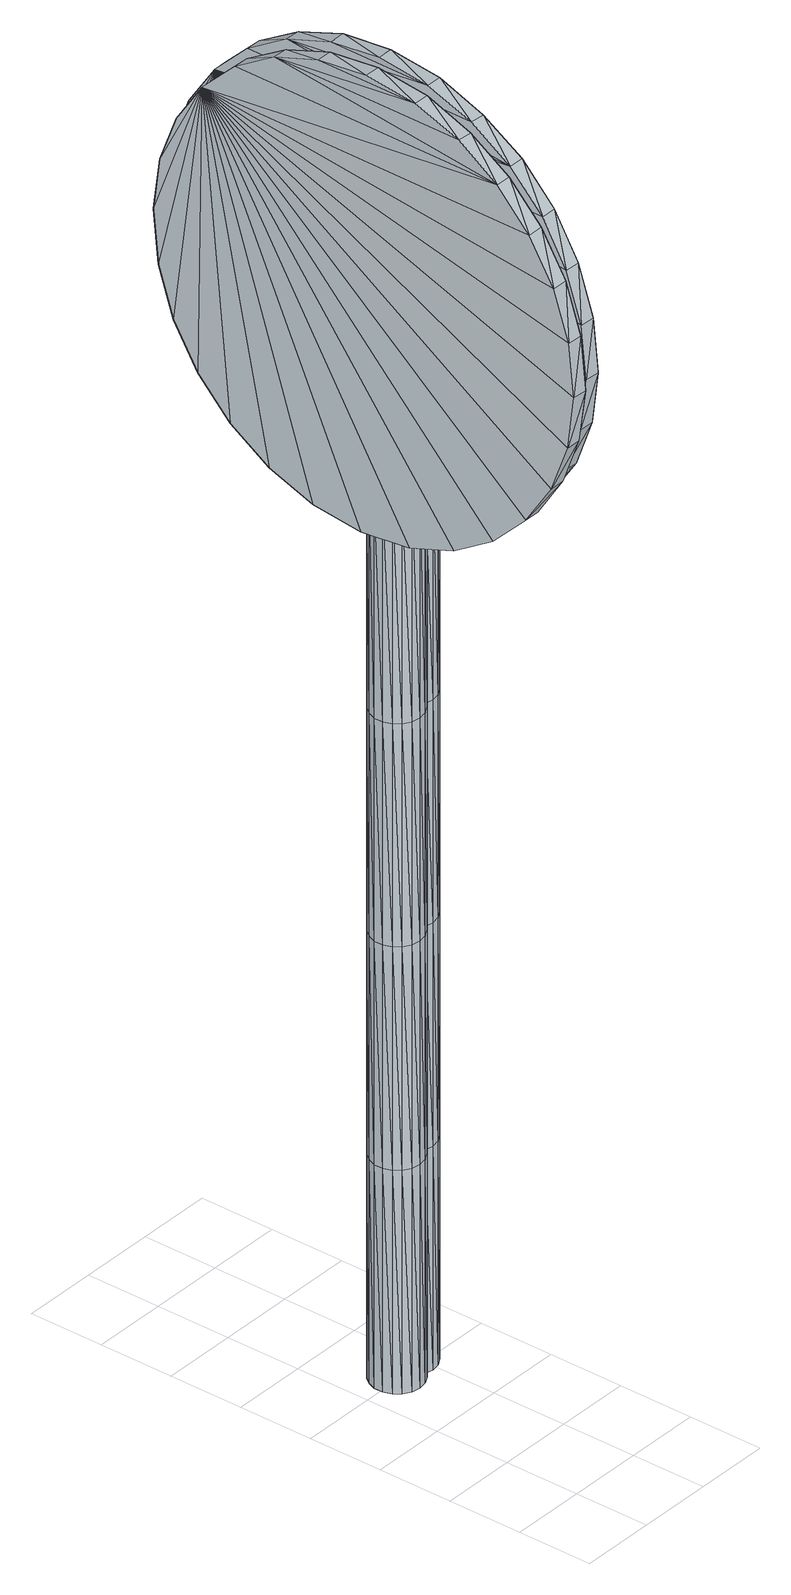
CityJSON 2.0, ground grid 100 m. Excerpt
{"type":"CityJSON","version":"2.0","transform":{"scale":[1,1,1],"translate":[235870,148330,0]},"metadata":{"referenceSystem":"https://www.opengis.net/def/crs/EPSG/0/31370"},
"CityObjects":{
"object1":{"type":"GenericCityObject","attributes":{"cluster":1,"mean_distance_to_centroid":0.0728,"new_centroid_x":235817.8,"new_centroid_y":148712.36,"mean_distance_to_camera":9.56,"H1":0,"H2":0,"Z_final":108.94,"cluster2":-1,"proj_x":235813.77,"proj_y":148710.17,"id_line":62686,"bearing_l":331.43,"distance":4.58,"orientation":"right","G_obj":331.43},"geometry":[{"type":"MultiSurface","lod":"2","boundaries":[[[0,1,2]],[[2,1,3]],[[3,1,4]],[[4,1,5]],[[5,1,6]],[[1,7,6]],[[1,8,7]],[[1,9,8]],[[1,10,9]],[[1,11,10]],[[1,12,11]],[[1,13,12]],[[1,14,13]],[[15,14,1]],[[16,15,1]],[[17,16,1]],[[18,17,1]],[[0,18,1]],[[19,20,0]],[[19,0,2]],[[21,19,2]],[[21,2,3]],[[21,3,22]],[[22,3,4]],[[22,4,23]],[[23,4,5]],[[23,5,24]],[[24,5,6]],[[24,6,25]],[[25,6,7]],[[25,7,26]],[[26,7,8]],[[26,8,27]],[[8,9,27]],[[27,9,28]],[[9,10,28]],[[10,29,28]],[[10,11,29]],[[11,30,29]],[[11,12,30]],[[30,12,31]],[[31,12,13]],[[31,13,32]],[[32,13,14]],[[32,14,33]],[[33,14,15]],[[33,15,34]],[[34,15,16]],[[34,16,35]],[[35,16,17]],[[36,35,17]],[[18,36,17]],[[20,36,18]],[[20,18,0]],[[37,38,20]],[[37,20,19]],[[39,37,19]],[[21,39,19]],[[39,21,40]],[[40,21,22]],[[40,22,41]],[[41,22,23]],[[41,23,42]],[[42,23,24]],[[42,24,43]],[[43,24,25]],[[43,25,44]],[[44,25,26]],[[26,45,44]],[[26,27,45]],[[27,46,45]],[[27,28,46]],[[28,47,46]],[[28,29,47]],[[47,29,48]],[[29,30,48]],[[48,30,49]],[[49,30,31]],[[49,31,50]],[[50,31,32]],[[50,32,51]],[[51,32,33]],[[51,33,52]],[[52,33,34]],[[52,34,53]],[[53,34,35]],[[54,53,35]],[[54,35,36]],[[38,54,36]],[[38,36,20]],[[55,56,38]],[[55,38,37]],[[57,55,37]],[[57,37,39]],[[57,39,58]],[[58,39,40]],[[58,40,59]],[[59,40,41]],[[59,41,60]],[[60,41,42]],[[60,42,61]],[[61,42,43]],[[61,43,62]],[[62,43,44]],[[44,63,62]],[[44,45,63]],[[45,64,63]],[[45,46,64]],[[46,65,64]],[[46,47,65]],[[47,66,65]],[[47,48,66]],[[66,48,67]],[[67,48,49]],[[67,49,68]],[[68,49,50]],[[68,50,69]],[[69,50,51]],[[69,51,70]],[[70,51,52]],[[70,52,71]],[[71,52,53]],[[72,71,53]],[[72,53,54]],[[56,72,54]],[[56,54,38]],[[73,74,56]],[[73,56,55]],[[75,73,55]],[[75,55,57]],[[75,57,76]],[[76,57,58]],[[76,58,77]],[[77,58,59]],[[77,59,78]],[[78,59,60]],[[78,60,79]],[[79,60,61]],[[79,61,80]],[[80,61,62]],[[62,81,80]],[[62,63,81]],[[63,82,81]],[[63,64,82]],[[64,83,82]],[[64,65,83]],[[65,84,83]],[[65,66,84]],[[84,66,85]],[[85,66,67]],[[85,67,86]],[[86,67,68]],[[86,68,87]],[[87,68,69]],[[87,69,88]],[[88,69,70]],[[88,70,89]],[[89,70,71]],[[90,89,71]],[[90,71,72]],[[74,90,72]],[[74,72,56]],[[91,92,74]],[[91,74,73]],[[93,91,73]],[[93,73,75]],[[93,75,94]],[[94,75,76]],[[94,76,95]],[[95,76,77]],[[95,77,96]],[[96,77,78]],[[96,78,97]],[[97,78,79]],[[97,79,98]],[[98,79,80]],[[80,99,98]],[[80,81,99]],[[81,100,99]],[[81,82,100]],[[82,101,100]],[[82,83,101]],[[83,102,101]],[[83,84,102]],[[102,84,103]],[[103,84,85]],[[103,85,104]],[[104,85,86]],[[104,86,105]],[[105,86,87]],[[105,87,106]],[[106,87,88]],[[106,88,107]],[[107,88,89]],[[108,107,89]],[[108,89,90]],[[92,108,90]],[[92,90,74]],[[92,91,109]],[[91,93,109]],[[93,94,109]],[[94,95,109]],[[95,96,109]],[[109,96,97]],[[109,97,98]],[[109,98,99]],[[109,99,100]],[[109,100,101]],[[109,101,102]],[[109,102,103]],[[109,103,104]],[[105,109,104]],[[106,109,105]],[[107,109,106]],[[108,109,107]],[[92,109,108]],[[110,111,112]],[[113,112,114]],[[115,112,113]],[[116,112,115]],[[117,112,116]],[[118,112,117]],[[119,112,118]],[[120,112,119]],[[121,112,120]],[[122,112,121]],[[122,123,112]],[[123,110,112]],[[111,124,112]],[[124,125,112]],[[125,126,112]],[[126,127,112]],[[127,128,112]],[[128,129,112]],[[129,130,112]],[[130,131,112]],[[112,131,132]],[[131,133,132]],[[131,134,133]],[[133,134,135]],[[133,135,136]],[[135,137,136]],[[133,136,138]],[[136,139,138]],[[136,137,139]],[[137,140,139]],[[137,135,140]],[[135,141,140]],[[135,134,141]],[[134,142,141]],[[134,131,142]],[[131,143,142]],[[131,130,143]],[[143,130,144]],[[144,130,129]],[[144,129,145]],[[145,129,128]],[[145,128,146]],[[146,127,147]],[[147,127,126]],[[147,126,148]],[[148,126,125]],[[148,125,149]],[[149,125,124]],[[150,149,124]],[[150,124,111]],[[151,150,111]],[[151,111,110]],[[152,151,110]],[[152,110,123]],[[146,128,127]],[[153,123,122]],[[154,153,122]],[[154,122,121]],[[155,154,121]],[[155,121,120]],[[156,155,120]],[[156,120,119]],[[157,156,119]],[[157,119,118]],[[157,118,158]],[[158,118,117]],[[158,117,159]],[[153,152,123]],[[159,117,116]],[[159,116,160]],[[160,116,115]],[[160,115,161]],[[161,115,113]],[[161,113,162]],[[162,113,114]],[[162,114,163]],[[163,114,112]],[[163,112,164]],[[164,112,132]],[[132,165,164]],[[132,133,165]],[[133,138,165]],[[138,139,140]],[[161,162,163]],[[160,161,163]],[[159,160,163]],[[158,159,163]],[[157,158,163]],[[156,157,163]],[[155,156,163]],[[154,155,163]],[[153,154,163]],[[153,163,152]],[[152,163,151]],[[151,163,150]],[[150,163,149]],[[149,163,148]],[[148,163,147]],[[147,163,146]],[[146,163,145]],[[145,163,144]],[[144,163,143]],[[143,163,142]],[[163,164,142]],[[142,164,165]],[[142,165,141]],[[165,140,141]],[[165,138,140]],[[166,167,168]],[[168,167,169]],[[170,168,169]],[[170,169,171]],[[170,171,172]],[[172,171,173]],[[172,173,174]],[[174,173,175]],[[174,175,176]],[[176,175,177]],[[176,177,178]],[[178,177,179]],[[178,179,180]],[[180,179,181]],[[180,181,182]],[[182,181,183]],[[182,183,184]],[[184,183,185]],[[184,185,186]],[[186,185,187]],[[186,187,188]],[[188,187,189]],[[188,189,190]],[[190,189,191]],[[192,190,191]],[[192,191,193]],[[194,192,193]],[[194,193,195]],[[196,194,195]],[[196,195,197]],[[198,196,197]],[[198,197,199]],[[200,198,199]],[[200,199,201]],[[202,200,201]],[[202,201,203]],[[204,202,203]],[[204,203,205]],[[206,204,205]],[[206,205,207]],[[208,206,207]],[[208,207,209]],[[210,208,209]],[[210,209,211]],[[212,210,211]],[[212,211,213]],[[214,212,213]],[[214,213,215]],[[216,214,215]],[[216,215,217]],[[216,217,218]],[[218,217,219]],[[218,219,220]],[[220,219,221]],[[220,221,222]],[[222,221,223]],[[222,223,224]],[[224,223,225]],[[224,225,226]],[[226,225,227]],[[226,227,228]],[[228,227,229]],[[228,229,230]],[[230,229,231]],[[230,231,232]],[[232,231,233]],[[232,233,234]],[[234,233,235]],[[234,235,236]],[[236,235,237]],[[238,236,237]],[[238,237,239]],[[238,239,240]],[[240,239,241]],[[241,242,240]],[[241,243,242]],[[242,243,244]],[[244,243,245]],[[244,245,246]],[[246,245,247]],[[246,247,248]],[[248,247,249]],[[248,249,250]],[[250,249,251]],[[250,251,252]],[[252,251,253]],[[252,253,254]],[[254,253,255]],[[254,255,256]],[[256,255,257]],[[256,257,258]],[[258,257,259]],[[258,259,260]],[[260,259,261]],[[260,261,262]],[[262,261,263]],[[262,263,264]],[[264,263,265]],[[264,265,266]],[[266,265,267]],[[267,268,266]],[[267,269,268]],[[269,270,268]],[[269,271,270]],[[271,272,270]],[[271,273,272]],[[273,274,272]],[[273,275,274]],[[275,276,274]],[[275,277,276]],[[277,278,276]],[[277,279,278]],[[279,280,278]],[[279,281,280]],[[281,282,280]],[[281,283,282]],[[283,284,282]],[[283,285,284]],[[285,286,284]],[[285,287,286]],[[287,288,286]],[[287,289,288]],[[288,289,290]],[[290,289,291]],[[290,291,292]],[[292,291,293]],[[292,293,294]],[[294,293,295]],[[294,295,296]],[[296,295,297]],[[296,297,298]],[[298,297,299]],[[298,299,300]],[[300,299,301]],[[300,301,302]],[[302,301,303]],[[302,303,304]],[[304,303,305]],[[304,305,306]],[[306,305,307]],[[306,307,308]],[[308,307,309]],[[308,309,310]],[[310,309,311]],[[310,311,312]],[[312,311,313]],[[313,166,312]],[[313,167,166]],[[169,167,313]],[[169,313,171]],[[171,313,311]],[[173,171,311]],[[173,311,309]],[[175,173,309]],[[175,309,307]],[[177,175,307]],[[177,307,305]],[[179,177,305]],[[179,305,303]],[[181,179,303]],[[181,303,301]],[[183,181,301]],[[183,301,299]],[[183,299,297]],[[185,183,297]],[[185,297,295]],[[187,185,295]],[[187,295,293]],[[187,293,291]],[[189,187,291]],[[189,291,289]],[[189,289,287]],[[189,287,285]],[[191,189,285]],[[191,285,283]],[[193,191,283]],[[195,193,283]],[[195,283,281]],[[197,195,281]],[[199,197,281]],[[201,199,281]],[[201,281,279]],[[203,201,279]],[[205,203,279]],[[205,279,277]],[[205,277,207]],[[207,277,209]],[[209,277,275]],[[209,275,211]],[[211,275,273]],[[211,273,213]],[[213,273,271]],[[213,271,215]],[[215,271,269]],[[215,269,217]],[[217,269,219]],[[219,269,267]],[[219,267,221]],[[221,267,265]],[[221,265,223]],[[223,265,263]],[[223,263,225]],[[225,263,261]],[[225,261,227]],[[227,261,259]],[[227,259,229]],[[229,259,257]],[[229,257,255]],[[229,255,231]],[[231,255,253]],[[231,253,233]],[[233,253,251]],[[233,251,235]],[[251,249,235]],[[235,249,247]],[[235,247,237]],[[247,245,237]],[[237,245,243]],[[237,243,239]],[[239,243,241]],[[238,240,242]],[[168,312,166]],[[170,312,168]],[[170,310,312]],[[172,310,170]],[[172,308,310]],[[174,308,172]],[[174,306,308]],[[176,306,174]],[[176,304,306]],[[178,304,176]],[[178,302,304]],[[180,302,178]],[[180,300,302]],[[182,300,180]],[[182,298,300]],[[182,296,298]],[[184,296,182]],[[184,294,296]],[[186,294,184]],[[186,292,294]],[[186,290,292]],[[188,290,186]],[[188,288,290]],[[188,286,288]],[[188,284,286]],[[190,284,188]],[[190,282,284]],[[192,282,190]],[[194,282,192]],[[194,280,282]],[[196,280,194]],[[198,280,196]],[[200,280,198]],[[200,278,280]],[[202,278,200]],[[204,278,202]],[[204,276,278]],[[204,206,276]],[[206,208,276]],[[208,274,276]],[[208,210,274]],[[210,272,274]],[[210,212,272]],[[212,270,272]],[[212,214,270]],[[214,268,270]],[[214,216,268]],[[216,218,268]],[[218,266,268]],[[218,220,266]],[[220,264,266]],[[220,222,264]],[[222,262,264]],[[222,224,262]],[[224,260,262]],[[224,226,260]],[[226,258,260]],[[226,228,258]],[[228,256,258]],[[228,254,256]],[[228,230,254]],[[230,252,254]],[[230,232,252]],[[232,250,252]],[[232,234,250]],[[250,234,248]],[[234,246,248]],[[234,236,246]],[[246,236,244]],[[236,242,244]],[[236,238,242]],[[314,315,316]],[[316,315,317]],[[318,316,317]],[[318,317,319]],[[318,319,320]],[[320,319,321]],[[320,321,322]],[[322,321,323]],[[322,323,324]],[[324,323,325]],[[324,325,326]],[[326,325,327]],[[326,327,328]],[[328,327,329]],[[328,329,330]],[[330,329,331]],[[330,331,332]],[[332,331,333]],[[332,333,334]],[[334,333,335]],[[334,335,336]],[[336,335,337]],[[336,337,338]],[[338,337,339]],[[340,338,339]],[[340,339,341]],[[342,340,341]],[[342,341,343]],[[344,342,343]],[[344,343,345]],[[346,344,345]],[[346,345,347]],[[348,346,347]],[[348,347,349]],[[350,348,349]],[[350,349,351]],[[352,350,351]],[[352,351,353]],[[354,352,353]],[[354,353,355]],[[356,354,355]],[[356,355,357]],[[358,356,357]],[[358,357,359]],[[360,358,359]],[[360,359,361]],[[362,360,361]],[[362,361,363]],[[364,362,363]],[[364,363,365]],[[364,365,366]],[[366,365,367]],[[366,367,368]],[[368,367,369]],[[368,369,370]],[[370,369,371]],[[370,371,372]],[[372,371,373]],[[372,373,374]],[[374,373,375]],[[374,375,376]],[[376,375,377]],[[376,377,378]],[[378,377,379]],[[378,379,380]],[[380,379,381]],[[380,381,382]],[[382,381,383]],[[382,383,384]],[[384,383,385]],[[386,384,385]],[[386,385,387]],[[386,387,388]],[[388,387,389]],[[389,390,388]],[[389,391,390]],[[390,391,392]],[[392,391,393]],[[392,393,394]],[[394,393,395]],[[394,395,396]],[[396,395,397]],[[396,397,398]],[[398,397,399]],[[398,399,400]],[[400,399,401]],[[400,401,402]],[[402,401,403]],[[402,403,404]],[[404,403,405]],[[404,405,406]],[[406,405,407]],[[406,407,408]],[[408,407,409]],[[408,409,410]],[[410,409,411]],[[410,411,412]],[[412,411,413]],[[412,413,414]],[[414,413,415]],[[415,416,414]],[[415,417,416]],[[417,418,416]],[[417,419,418]],[[419,420,418]],[[419,421,420]],[[421,422,420]],[[421,423,422]],[[423,424,422]],[[423,425,424]],[[425,426,424]],[[425,427,426]],[[427,428,426]],[[427,429,428]],[[429,430,428]],[[429,431,430]],[[431,432,430]],[[431,433,432]],[[433,434,432]],[[433,435,434]],[[435,436,434]],[[435,437,436]],[[436,437,438]],[[438,437,439]],[[438,439,440]],[[440,439,441]],[[440,441,442]],[[442,441,443]],[[442,443,444]],[[444,443,445]],[[444,445,446]],[[446,445,447]],[[446,447,448]],[[448,447,449]],[[448,449,450]],[[450,449,451]],[[450,451,452]],[[452,451,453]],[[452,453,454]],[[454,453,455]],[[454,455,456]],[[456,455,457]],[[456,457,458]],[[458,457,459]],[[458,459,460]],[[460,459,461]],[[461,314,460]],[[461,315,314]],[[317,315,461]],[[317,461,319]],[[319,461,459]],[[321,319,459]],[[321,459,457]],[[323,321,457]],[[323,457,455]],[[325,323,455]],[[325,455,453]],[[327,325,453]],[[327,453,451]],[[329,327,451]],[[329,451,449]],[[331,329,449]],[[331,449,447]],[[331,447,445]],[[333,331,445]],[[333,445,443]],[[335,333,443]],[[335,443,441]],[[335,441,439]],[[337,335,439]],[[337,439,437]],[[337,437,435]],[[337,435,433]],[[339,337,433]],[[339,433,431]],[[341,339,431]],[[343,341,431]],[[343,431,429]],[[345,343,429]],[[347,345,429]],[[349,347,429]],[[349,429,427]],[[351,349,427]],[[353,351,427]],[[353,427,425]],[[353,425,355]],[[355,425,357]],[[357,425,423]],[[357,423,359]],[[359,423,421]],[[359,421,361]],[[361,421,419]],[[361,419,363]],[[363,419,417]],[[363,417,365]],[[365,417,367]],[[367,417,415]],[[367,415,369]],[[369,415,413]],[[369,413,371]],[[371,413,411]],[[371,411,373]],[[373,411,409]],[[373,409,375]],[[375,409,407]],[[375,407,377]],[[377,407,405]],[[377,405,403]],[[377,403,379]],[[379,403,401]],[[379,401,381]],[[381,401,399]],[[381,399,383]],[[399,397,383]],[[383,397,395]],[[383,395,385]],[[395,393,385]],[[385,393,391]],[[385,391,387]],[[387,391,389]],[[386,388,390]],[[316,460,314]],[[318,460,316]],[[318,458,460]],[[320,458,318]],[[320,456,458]],[[322,456,320]],[[322,454,456]],[[324,454,322]],[[324,452,454]],[[326,452,324]],[[326,450,452]],[[328,450,326]],[[328,448,450]],[[330,448,328]],[[330,446,448]],[[330,444,446]],[[332,444,330]],[[332,442,444]],[[334,442,332]],[[334,440,442]],[[334,438,440]],[[336,438,334]],[[336,436,438]],[[336,434,436]],[[336,432,434]],[[338,432,336]],[[338,430,432]],[[340,430,338]],[[342,430,340]],[[342,428,430]],[[344,428,342]],[[346,428,344]],[[348,428,346]],[[348,426,428]],[[350,426,348]],[[352,426,350]],[[352,424,426]],[[352,354,424]],[[354,356,424]],[[356,422,424]],[[356,358,422]],[[358,420,422]],[[358,360,420]],[[360,418,420]],[[360,362,418]],[[362,416,418]],[[362,364,416]],[[364,366,416]],[[366,414,416]],[[366,368,414]],[[368,412,414]],[[368,370,412]],[[370,410,412]],[[370,372,410]],[[372,408,410]],[[372,374,408]],[[374,406,408]],[[374,376,406]],[[376,404,406]],[[376,402,404]],[[376,378,402]],[[378,400,402]],[[378,380,400]],[[380,398,400]],[[380,382,398]],[[398,382,396]],[[382,394,396]],[[382,384,394]],[[394,384,392]],[[384,390,392]],[[384,386,390]]]}]},
"object2":{"type":"GenericCityObject","attributes":{"cluster":2,"mean_distance_to_centroid":0.178,"new_centroid_x":235855.19,"new_centroid_y":148724.43,"mean_distance_to_camera":5.33,"H1":0,"H2":0,"Z_final":109.13,"cluster2":-1,"proj_x":235860.25,"proj_y":148726.28,"id_line":62815,"bearing_l":339.96,"distance":5.39,"orientation":"left","G_obj":159.96},"geometry":[{"type":"MultiSurface","lod":"2","boundaries":[[[462,463,464]],[[464,463,465]],[[465,463,466]],[[466,463,467]],[[467,463,468]],[[463,469,468]],[[463,470,469]],[[463,471,470]],[[463,472,471]],[[463,473,472]],[[463,474,473]],[[463,475,474]],[[463,476,475]],[[477,476,463]],[[478,477,463]],[[479,478,463]],[[480,479,463]],[[462,480,463]],[[481,482,462]],[[481,462,464]],[[483,481,464]],[[483,464,465]],[[483,465,484]],[[484,465,466]],[[484,466,485]],[[485,466,467]],[[485,467,486]],[[486,467,468]],[[486,468,487]],[[487,468,469]],[[487,469,488]],[[488,469,470]],[[488,470,489]],[[470,471,489]],[[489,471,490]],[[471,472,490]],[[472,491,490]],[[472,473,491]],[[473,492,491]],[[473,474,492]],[[492,474,493]],[[493,474,475]],[[493,475,494]],[[494,475,476]],[[494,476,495]],[[495,476,477]],[[495,477,496]],[[496,477,478]],[[496,478,497]],[[497,478,479]],[[498,497,479]],[[480,498,479]],[[482,498,480]],[[482,480,462]],[[499,500,482]],[[499,482,481]],[[501,499,481]],[[483,501,481]],[[501,483,502]],[[502,483,484]],[[502,484,503]],[[503,484,485]],[[503,485,504]],[[504,485,486]],[[504,486,505]],[[505,486,487]],[[505,487,506]],[[506,487,488]],[[488,507,506]],[[488,489,507]],[[489,508,507]],[[489,490,508]],[[490,509,508]],[[490,491,509]],[[509,491,510]],[[491,492,510]],[[510,492,511]],[[511,492,493]],[[511,493,512]],[[512,493,494]],[[512,494,513]],[[513,494,495]],[[513,495,514]],[[514,495,496]],[[514,496,515]],[[515,496,497]],[[516,515,497]],[[516,497,498]],[[500,516,498]],[[500,498,482]],[[517,518,500]],[[517,500,499]],[[519,517,499]],[[519,499,501]],[[519,501,520]],[[520,501,502]],[[520,502,521]],[[521,502,503]],[[521,503,522]],[[522,503,504]],[[522,504,523]],[[523,504,505]],[[523,505,524]],[[524,505,506]],[[506,525,524]],[[506,507,525]],[[507,526,525]],[[507,508,526]],[[508,527,526]],[[508,509,527]],[[509,528,527]],[[509,510,528]],[[528,510,529]],[[529,510,511]],[[529,511,530]],[[530,511,512]],[[530,512,531]],[[531,512,513]],[[531,513,532]],[[532,513,514]],[[532,514,533]],[[533,514,515]],[[534,533,515]],[[534,515,516]],[[518,534,516]],[[518,516,500]],[[535,536,518]],[[535,518,517]],[[537,535,517]],[[537,517,519]],[[537,519,538]],[[538,519,520]],[[538,520,539]],[[539,520,521]],[[539,521,540]],[[540,521,522]],[[540,522,541]],[[541,522,523]],[[541,523,542]],[[542,523,524]],[[524,543,542]],[[524,525,543]],[[525,544,543]],[[525,526,544]],[[526,545,544]],[[526,527,545]],[[527,546,545]],[[527,528,546]],[[546,528,547]],[[547,528,529]],[[547,529,548]],[[548,529,530]],[[548,530,549]],[[549,530,531]],[[549,531,550]],[[550,531,532]],[[550,532,551]],[[551,532,533]],[[552,551,533]],[[552,533,534]],[[536,552,534]],[[536,534,518]],[[553,554,536]],[[553,536,535]],[[555,553,535]],[[555,535,537]],[[555,537,556]],[[556,537,538]],[[556,538,557]],[[557,538,539]],[[557,539,558]],[[558,539,540]],[[558,540,559]],[[559,540,541]],[[559,541,560]],[[560,541,542]],[[542,561,560]],[[542,543,561]],[[543,562,561]],[[543,544,562]],[[544,563,562]],[[544,545,563]],[[545,564,563]],[[545,546,564]],[[564,546,565]],[[565,546,547]],[[565,547,566]],[[566,547,548]],[[566,548,567]],[[567,548,549]],[[567,549,568]],[[568,549,550]],[[568,550,569]],[[569,550,551]],[[570,569,551]],[[570,551,552]],[[554,570,552]],[[554,552,536]],[[554,553,571]],[[553,555,571]],[[555,556,571]],[[556,557,571]],[[557,558,571]],[[571,558,559]],[[571,559,560]],[[571,560,561]],[[571,561,562]],[[571,562,563]],[[571,563,564]],[[571,564,565]],[[571,565,566]],[[567,571,566]],[[568,571,567]],[[569,571,568]],[[570,571,569]],[[554,571,570]],[[572,573,574]],[[575,574,576]],[[577,574,575]],[[578,574,577]],[[579,574,578]],[[580,574,579]],[[581,574,580]],[[582,574,581]],[[583,574,582]],[[584,574,583]],[[584,585,574]],[[585,572,574]],[[573,586,574]],[[586,587,574]],[[587,588,574]],[[588,589,574]],[[589,590,574]],[[590,591,574]],[[591,592,574]],[[592,593,574]],[[574,593,594]],[[593,595,594]],[[593,596,595]],[[595,596,597]],[[595,597,598]],[[597,599,598]],[[595,598,600]],[[598,601,600]],[[598,599,601]],[[599,602,601]],[[599,597,602]],[[597,603,602]],[[597,596,603]],[[596,604,603]],[[596,593,604]],[[593,605,604]],[[593,592,605]],[[605,592,606]],[[606,592,591]],[[606,591,607]],[[607,591,590]],[[607,590,608]],[[608,589,609]],[[609,589,588]],[[609,588,610]],[[610,588,587]],[[610,587,611]],[[611,587,586]],[[612,611,586]],[[612,586,573]],[[613,612,573]],[[613,573,572]],[[614,613,572]],[[614,572,585]],[[608,590,589]],[[615,585,584]],[[616,615,584]],[[616,584,583]],[[617,616,583]],[[617,583,582]],[[618,617,582]],[[618,582,581]],[[619,618,581]],[[619,581,580]],[[619,580,620]],[[620,580,579]],[[620,579,621]],[[615,614,585]],[[621,579,578]],[[621,578,622]],[[622,578,577]],[[622,577,623]],[[623,577,575]],[[623,575,624]],[[624,575,576]],[[624,576,625]],[[625,576,574]],[[625,574,626]],[[626,574,594]],[[594,627,626]],[[594,595,627]],[[595,600,627]],[[600,601,602]],[[623,624,625]],[[622,623,625]],[[621,622,625]],[[620,621,625]],[[619,620,625]],[[618,619,625]],[[617,618,625]],[[616,617,625]],[[615,616,625]],[[615,625,614]],[[614,625,613]],[[613,625,612]],[[612,625,611]],[[611,625,610]],[[610,625,609]],[[609,625,608]],[[608,625,607]],[[607,625,606]],[[606,625,605]],[[605,625,604]],[[625,626,604]],[[604,626,627]],[[604,627,603]],[[627,602,603]],[[627,600,602]],[[628,629,630]],[[630,629,631]],[[632,630,631]],[[632,631,633]],[[632,633,634]],[[634,633,635]],[[634,635,636]],[[636,635,637]],[[636,637,638]],[[638,637,639]],[[638,639,640]],[[640,639,641]],[[640,641,642]],[[642,641,643]],[[642,643,644]],[[644,643,645]],[[644,645,646]],[[646,645,647]],[[646,647,648]],[[648,647,649]],[[648,649,650]],[[650,649,651]],[[650,651,652]],[[652,651,653]],[[654,652,653]],[[654,653,655]],[[656,654,655]],[[656,655,657]],[[658,656,657]],[[658,657,659]],[[660,658,659]],[[660,659,661]],[[662,660,661]],[[662,661,663]],[[664,662,663]],[[664,663,665]],[[666,664,665]],[[666,665,667]],[[668,666,667]],[[668,667,669]],[[670,668,669]],[[670,669,671]],[[672,670,671]],[[672,671,673]],[[674,672,673]],[[674,673,675]],[[676,674,675]],[[676,675,677]],[[678,676,677]],[[678,677,679]],[[678,679,680]],[[680,679,681]],[[680,681,682]],[[682,681,683]],[[682,683,684]],[[684,683,685]],[[684,685,686]],[[686,685,687]],[[686,687,688]],[[688,687,689]],[[688,689,690]],[[690,689,691]],[[690,691,692]],[[692,691,693]],[[692,693,694]],[[694,693,695]],[[694,695,696]],[[696,695,697]],[[696,697,698]],[[698,697,699]],[[698,699,700]],[[700,699,701]],[[702,700,701]],[[702,701,703]],[[702,703,704]],[[704,703,705]],[[705,706,704]],[[705,707,706]],[[706,707,708]],[[708,707,709]],[[708,709,710]],[[710,709,711]],[[710,711,712]],[[712,711,713]],[[712,713,714]],[[714,713,715]],[[714,715,716]],[[716,715,717]],[[716,717,718]],[[718,717,719]],[[718,719,720]],[[720,719,721]],[[720,721,722]],[[722,721,723]],[[722,723,724]],[[724,723,725]],[[724,725,726]],[[726,725,727]],[[726,727,728]],[[728,727,729]],[[728,729,730]],[[730,729,731]],[[731,732,730]],[[731,733,732]],[[733,734,732]],[[733,735,734]],[[735,736,734]],[[735,737,736]],[[737,738,736]],[[737,739,738]],[[739,740,738]],[[739,741,740]],[[741,742,740]],[[741,743,742]],[[743,744,742]],[[743,745,744]],[[745,746,744]],[[745,747,746]],[[747,748,746]],[[747,749,748]],[[749,750,748]],[[749,751,750]],[[751,752,750]],[[751,753,752]],[[752,753,754]],[[754,753,755]],[[754,755,756]],[[756,755,757]],[[756,757,758]],[[758,757,759]],[[758,759,760]],[[760,759,761]],[[760,761,762]],[[762,761,763]],[[762,763,764]],[[764,763,765]],[[764,765,766]],[[766,765,767]],[[766,767,768]],[[768,767,769]],[[768,769,770]],[[770,769,771]],[[770,771,772]],[[772,771,773]],[[772,773,774]],[[774,773,775]],[[775,628,774]],[[775,629,628]],[[631,629,775]],[[631,775,633]],[[633,775,773]],[[635,633,773]],[[635,773,771]],[[637,635,771]],[[637,771,769]],[[639,637,769]],[[639,769,767]],[[641,639,767]],[[641,767,765]],[[643,641,765]],[[643,765,763]],[[645,643,763]],[[645,763,761]],[[645,761,759]],[[647,645,759]],[[647,759,757]],[[649,647,757]],[[649,757,755]],[[651,649,755]],[[651,755,753]],[[651,753,751]],[[651,751,749]],[[653,651,749]],[[653,749,747]],[[655,653,747]],[[657,655,747]],[[657,747,745]],[[659,657,745]],[[661,659,745]],[[663,661,745]],[[663,745,743]],[[665,663,743]],[[667,665,743]],[[667,743,741]],[[667,741,669]],[[669,741,671]],[[671,741,739]],[[671,739,673]],[[673,739,737]],[[673,737,675]],[[675,737,735]],[[675,735,677]],[[677,735,733]],[[677,733,679]],[[679,733,681]],[[681,733,731]],[[681,731,683]],[[683,731,685]],[[685,731,729]],[[685,729,687]],[[687,729,727]],[[687,727,689]],[[689,727,725]],[[689,725,691]],[[691,725,723]],[[691,723,693]],[[693,723,721]],[[693,721,719]],[[693,719,695]],[[695,719,717]],[[695,717,697]],[[697,717,715]],[[697,715,699]],[[715,713,699]],[[699,713,711]],[[699,711,701]],[[711,709,701]],[[701,709,707]],[[701,707,703]],[[703,707,705]],[[702,704,706]],[[630,774,628]],[[632,774,630]],[[632,772,774]],[[634,772,632]],[[634,770,772]],[[636,770,634]],[[636,768,770]],[[638,768,636]],[[638,766,768]],[[640,766,638]],[[640,764,766]],[[642,764,640]],[[642,762,764]],[[644,762,642]],[[644,760,762]],[[644,758,760]],[[646,758,644]],[[646,756,758]],[[648,756,646]],[[648,754,756]],[[650,754,648]],[[650,752,754]],[[650,750,752]],[[650,748,750]],[[652,748,650]],[[652,746,748]],[[654,746,652]],[[656,746,654]],[[656,744,746]],[[658,744,656]],[[660,744,658]],[[662,744,660]],[[662,742,744]],[[664,742,662]],[[666,742,664]],[[666,740,742]],[[666,668,740]],[[668,670,740]],[[670,738,740]],[[670,672,738]],[[672,736,738]],[[672,674,736]],[[674,734,736]],[[674,676,734]],[[676,732,734]],[[676,678,732]],[[678,680,732]],[[680,730,732]],[[680,682,730]],[[682,684,730]],[[684,728,730]],[[684,686,728]],[[686,726,728]],[[686,688,726]],[[688,724,726]],[[688,690,724]],[[690,722,724]],[[690,692,722]],[[692,720,722]],[[692,718,720]],[[692,694,718]],[[694,716,718]],[[694,696,716]],[[696,714,716]],[[696,698,714]],[[714,698,712]],[[698,710,712]],[[698,700,710]],[[710,700,708]],[[700,706,708]],[[700,702,706]],[[776,777,778]],[[778,777,779]],[[780,778,779]],[[780,779,781]],[[780,781,782]],[[782,781,783]],[[782,783,784]],[[784,783,785]],[[784,785,786]],[[786,785,787]],[[786,787,788]],[[788,787,789]],[[788,789,790]],[[790,789,791]],[[790,791,792]],[[792,791,793]],[[792,793,794]],[[794,793,795]],[[794,795,796]],[[796,795,797]],[[796,797,798]],[[798,797,799]],[[798,799,800]],[[800,799,801]],[[802,800,801]],[[802,801,803]],[[804,802,803]],[[804,803,805]],[[806,804,805]],[[806,805,807]],[[808,806,807]],[[808,807,809]],[[810,808,809]],[[810,809,811]],[[812,810,811]],[[812,811,813]],[[814,812,813]],[[814,813,815]],[[816,814,815]],[[816,815,817]],[[818,816,817]],[[818,817,819]],[[820,818,819]],[[820,819,821]],[[822,820,821]],[[822,821,823]],[[824,822,823]],[[824,823,825]],[[826,824,825]],[[826,825,827]],[[826,827,828]],[[828,827,829]],[[828,829,830]],[[830,829,831]],[[830,831,832]],[[832,831,833]],[[832,833,834]],[[834,833,835]],[[834,835,836]],[[836,835,837]],[[836,837,838]],[[838,837,839]],[[838,839,840]],[[840,839,841]],[[840,841,842]],[[842,841,843]],[[842,843,844]],[[844,843,845]],[[844,845,846]],[[846,845,847]],[[846,847,848]],[[848,847,849]],[[850,848,849]],[[850,849,851]],[[850,851,852]],[[852,851,853]],[[853,854,852]],[[853,855,854]],[[854,855,856]],[[856,855,857]],[[856,857,858]],[[858,857,859]],[[858,859,860]],[[860,859,861]],[[860,861,862]],[[862,861,863]],[[862,863,864]],[[864,863,865]],[[864,865,866]],[[866,865,867]],[[866,867,868]],[[868,867,869]],[[868,869,870]],[[870,869,871]],[[870,871,872]],[[872,871,873]],[[872,873,874]],[[874,873,875]],[[874,875,876]],[[876,875,877]],[[876,877,878]],[[878,877,879]],[[879,880,878]],[[879,881,880]],[[881,882,880]],[[881,883,882]],[[883,884,882]],[[883,885,884]],[[885,886,884]],[[885,887,886]],[[887,888,886]],[[887,889,888]],[[889,890,888]],[[889,891,890]],[[891,892,890]],[[891,893,892]],[[893,894,892]],[[893,895,894]],[[895,896,894]],[[895,897,896]],[[897,898,896]],[[897,899,898]],[[899,900,898]],[[899,901,900]],[[900,901,902]],[[902,901,903]],[[902,903,904]],[[904,903,905]],[[904,905,906]],[[906,905,907]],[[906,907,908]],[[908,907,909]],[[908,909,910]],[[910,909,911]],[[910,911,912]],[[912,911,913]],[[912,913,914]],[[914,913,915]],[[914,915,916]],[[916,915,917]],[[916,917,918]],[[918,917,919]],[[918,919,920]],[[920,919,921]],[[920,921,922]],[[922,921,923]],[[923,776,922]],[[923,777,776]],[[779,777,923]],[[779,923,781]],[[781,923,921]],[[783,781,921]],[[783,921,919]],[[785,783,919]],[[785,919,917]],[[787,785,917]],[[787,917,915]],[[789,787,915]],[[789,915,913]],[[791,789,913]],[[791,913,911]],[[793,791,911]],[[793,911,909]],[[793,909,907]],[[795,793,907]],[[795,907,905]],[[797,795,905]],[[797,905,903]],[[799,797,903]],[[799,903,901]],[[799,901,899]],[[799,899,897]],[[801,799,897]],[[801,897,895]],[[803,801,895]],[[805,803,895]],[[805,895,893]],[[807,805,893]],[[809,807,893]],[[811,809,893]],[[811,893,891]],[[813,811,891]],[[815,813,891]],[[815,891,889]],[[815,889,817]],[[817,889,819]],[[819,889,887]],[[819,887,821]],[[821,887,885]],[[821,885,823]],[[823,885,883]],[[823,883,825]],[[825,883,881]],[[825,881,827]],[[827,881,829]],[[829,881,879]],[[829,879,831]],[[831,879,833]],[[833,879,877]],[[833,877,835]],[[835,877,875]],[[835,875,837]],[[837,875,873]],[[837,873,839]],[[839,873,871]],[[839,871,841]],[[841,871,869]],[[841,869,867]],[[841,867,843]],[[843,867,865]],[[843,865,845]],[[845,865,863]],[[845,863,847]],[[863,861,847]],[[847,861,859]],[[847,859,849]],[[859,857,849]],[[849,857,855]],[[849,855,851]],[[851,855,853]],[[850,852,854]],[[778,922,776]],[[780,922,778]],[[780,920,922]],[[782,920,780]],[[782,918,920]],[[784,918,782]],[[784,916,918]],[[786,916,784]],[[786,914,916]],[[788,914,786]],[[788,912,914]],[[790,912,788]],[[790,910,912]],[[792,910,790]],[[792,908,910]],[[792,906,908]],[[794,906,792]],[[794,904,906]],[[796,904,794]],[[796,902,904]],[[798,902,796]],[[798,900,902]],[[798,898,900]],[[798,896,898]],[[800,896,798]],[[800,894,896]],[[802,894,800]],[[804,894,802]],[[804,892,894]],[[806,892,804]],[[808,892,806]],[[810,892,808]],[[810,890,892]],[[812,890,810]],[[814,890,812]],[[814,888,890]],[[814,816,888]],[[816,818,888]],[[818,886,888]],[[818,820,886]],[[820,884,886]],[[820,822,884]],[[822,882,884]],[[822,824,882]],[[824,880,882]],[[824,826,880]],[[826,828,880]],[[828,878,880]],[[828,830,878]],[[830,832,878]],[[832,876,878]],[[832,834,876]],[[834,874,876]],[[834,836,874]],[[836,872,874]],[[836,838,872]],[[838,870,872]],[[838,840,870]],[[840,868,870]],[[840,866,868]],[[840,842,866]],[[842,864,866]],[[842,844,864]],[[844,862,864]],[[844,846,862]],[[862,846,860]],[[846,858,860]],[[846,848,858]],[[858,848,856]],[[848,854,856]],[[848,850,854]]]}]}
},
"vertices":[
[57,337,2],[57,303,2],[68,335,2],[79,329,2],[86,320,2],[90,309,2],[90,297,2],[86,286,2],[79,278,2],[68,272,2],[57,270,2],[45,272,2],[35,278,2],[28,286,2],[24,297,2],[24,309,2],[28,320,2],[35,329,2],[45,335,2],[68,335,300],[57,337,300],[79,329,300],[86,320,300],[90,309,300],[90,297,300],[86,286,300],[79,278,300],[68,272,300],[57,270,300],[45,272,300],[35,278,300],[28,286,300],[24,297,300],[24,309,300],[28,320,300],[35,329,300],[45,335,300],[68,335,598],[57,337,598],[79,329,598],[86,320,598],[90,309,598],[90,297,598],[86,286,598],[79,278,598],[68,272,598],[57,270,598],[45,272,598],[35,278,598],[28,286,598],[24,297,598],[24,309,598],[28,320,598],[35,329,598],[45,335,598],[68,335,895],[57,337,895],[79,329,895],[86,320,895],[90,309,895],[90,297,895],[86,286,895],[79,278,895],[68,272,895],[57,270,895],[45,272,895],[35,278,895],[28,286,895],[24,297,895],[24,309,895],[28,320,895],[35,329,895],[45,335,895],[68,335,1193],[57,337,1193],[79,329,1193],[86,320,1193],[90,309,1193],[90,297,1193],[86,286,1193],[79,278,1193],[68,272,1193],[57,270,1193],[45,272,1193],[35,278,1193],[28,286,1193],[24,297,1193],[24,309,1193],[28,320,1193],[35,329,1193],[45,335,1193],[68,335,1491],[57,337,1491],[79,329,1491],[86,320,1491],[90,309,1491],[90,297,1491],[86,286,1491],[79,278,1491],[68,272,1491],[57,270,1491],[45,272,1491],[35,278,1491],[28,286,1491],[24,297,1491],[24,309,1491],[28,320,1491],[35,329,1491],[45,335,1491],[57,303,1491],[22,177,1185],[22,121,1221],[31,545,1645],[29,603,1525],[30,581,1589],[28,611,1456],[27,603,1387],[25,581,1324],[24,545,1268],[23,498,1221],[22,442,1185],[22,379,1162],[21,310,1154],[21,240,1162],[23,74,1268],[23,38,1324],[24,16,1387],[26,8,1456],[27,16,1525],[28,38,1589],[29,74,1645],[30,121,1692],[32,498,1692],[32,442,1727],[31,177,1727],[32,240,1750],[32,379,1750],[32,310,1758],[11,379,1750],[11,310,1758],[11,240,1750],[10,177,1728],[9,121,1692],[8,74,1645],[7,38,1589],[6,16,1526],[5,8,1457],[4,16,1387],[2,38,1324],[2,74,1268],[1,121,1221],[1,177,1185],[0,240,1163],[1,310,1155],[1,379,1163],[2,442,1185],[2,498,1221],[3,545,1268],[4,581,1324],[6,604,1387],[7,612,1457],[8,604,1526],[9,581,1589],[10,545,1645],[11,498,1692],[11,442,1728],[14,414,1304],[14,414,1265],[47,413,1304],[47,413,1265],[47,394,1304],[47,394,1265],[69,386,1304],[69,386,1265],[73,384,1304],[73,384,1265],[76,383,1304],[76,383,1265],[80,381,1304],[80,381,1265],[83,379,1304],[83,379,1265],[86,377,1304],[86,377,1265],[89,375,1304],[89,375,1265],[93,373,1304],[93,373,1265],[102,365,1304],[102,365,1265],[105,363,1304],[105,363,1265],[108,360,1304],[108,360,1265],[110,357,1304],[110,357,1265],[111,354,1304],[111,354,1265],[112,351,1304],[112,351,1265],[113,347,1304],[113,347,1265],[113,344,1304],[113,344,1265],[112,309,1304],[112,309,1265],[110,290,1304],[110,290,1265],[109,285,1304],[109,285,1265],[107,280,1304],[107,280,1265],[105,276,1304],[105,276,1265],[102,272,1304],[102,272,1265],[99,268,1304],[99,268,1265],[96,264,1304],[96,264,1265],[91,261,1304],[91,261,1265],[86,259,1304],[86,259,1265],[82,257,1304],[82,257,1265],[77,255,1304],[77,255,1265],[72,253,1304],[72,253,1265],[67,252,1304],[67,252,1265],[61,252,1304],[61,252,1265],[56,251,1304],[56,251,1265],[44,251,1304],[44,251,1265],[42,226,1304],[42,226,1265],[13,225,1304],[13,225,1265],[14,256,1304],[14,256,1265],[34,270,1304],[34,270,1265],[50,269,1304],[50,269,1265],[54,269,1304],[54,269,1265],[57,269,1304],[57,269,1265],[60,269,1304],[60,269,1265],[64,270,1304],[64,270,1265],[67,270,1304],[67,270,1265],[70,271,1304],[70,271,1265],[74,272,1304],[74,272,1265],[77,273,1304],[77,273,1265],[79,275,1304],[79,275,1265],[82,277,1304],[82,277,1265],[83,279,1304],[83,279,1265],[85,282,1304],[85,282,1265],[86,285,1304],[86,285,1265],[87,288,1304],[87,288,1265],[89,307,1304],[89,307,1265],[88,344,1304],[88,344,1265],[88,346,1304],[88,346,1265],[88,348,1304],[88,348,1265],[87,350,1304],[87,350,1265],[86,352,1304],[86,352,1265],[84,354,1304],[84,354,1265],[83,355,1304],[83,355,1265],[81,357,1304],[81,357,1265],[80,357,1304],[80,357,1265],[78,358,1304],[78,358,1265],[76,359,1304],[76,359,1265],[74,360,1304],[74,360,1265],[71,361,1304],[71,361,1265],[69,361,1304],[69,361,1265],[67,362,1304],[67,362,1265],[64,363,1304],[64,363,1265],[44,367,1304],[44,367,1265],[19,380,1304],[19,380,1265],[22,414,1473],[22,414,1434],[55,413,1473],[55,413,1434],[55,394,1473],[55,394,1434],[77,386,1473],[77,386,1434],[81,384,1473],[81,384,1434],[84,383,1473],[84,383,1434],[88,381,1473],[88,381,1434],[91,379,1473],[91,379,1434],[94,377,1473],[94,377,1434],[97,375,1473],[97,375,1434],[101,373,1473],[101,373,1434],[111,365,1473],[111,365,1434],[113,363,1473],[113,363,1434],[116,360,1473],[116,360,1434],[118,357,1473],[118,357,1434],[119,354,1473],[119,354,1434],[120,351,1473],[120,351,1434],[121,347,1473],[121,347,1434],[121,344,1473],[121,344,1434],[120,309,1473],[120,309,1434],[118,290,1473],[118,290,1434],[117,285,1473],[117,285,1434],[115,280,1473],[115,280,1434],[113,276,1473],[113,276,1434],[111,272,1473],[111,272,1434],[107,268,1473],[107,268,1434],[104,264,1473],[104,264,1434],[99,261,1473],[99,261,1434],[94,259,1473],[94,259,1434],[90,257,1473],[90,257,1434],[85,255,1473],[85,255,1434],[80,253,1473],[80,253,1434],[75,252,1473],[75,252,1434],[69,252,1473],[69,252,1434],[64,251,1473],[64,251,1434],[52,251,1473],[52,251,1434],[50,226,1473],[50,226,1434],[21,225,1473],[21,225,1434],[22,256,1473],[22,256,1434],[42,270,1473],[42,270,1434],[58,269,1473],[58,269,1434],[62,269,1473],[62,269,1434],[65,269,1473],[65,269,1434],[69,269,1473],[69,269,1434],[72,270,1473],[72,270,1434],[75,270,1473],[75,270,1434],[78,271,1473],[78,271,1434],[82,272,1473],[82,272,1434],[85,273,1473],[85,273,1434],[87,275,1473],[87,275,1434],[90,277,1473],[90,277,1434],[92,279,1473],[92,279,1434],[93,282,1473],[93,282,1434],[94,285,1473],[94,285,1434],[95,288,1473],[95,288,1434],[97,307,1473],[97,307,1434],[96,344,1473],[96,344,1434],[96,346,1473],[96,346,1434],[96,348,1473],[96,348,1434],[95,350,1473],[95,350,1434],[94,352,1473],[94,352,1434],[92,354,1473],[92,354,1434],[91,355,1473],[91,355,1434],[89,357,1473],[89,357,1434],[88,357,1473],[88,357,1434],[86,358,1473],[86,358,1434],[84,359,1473],[84,359,1434],[82,360,1473],[82,360,1434],[79,361,1473],[79,361,1434],[77,361,1473],[77,361,1434],[75,362,1473],[75,362,1434],[72,363,1473],[72,363,1434],[52,367,1473],[52,367,1434],[27,380,1473],[27,380,1434],
[94,349,2],[94,315,2],[106,347,2],[116,341,2],[123,332,2],[127,321,2],[127,309,2],[123,299,2],[116,290,2],[106,284,2],[94,282,2],[83,284,2],[73,290,2],[65,299,2],[61,309,2],[61,321,2],[65,332,2],[73,341,2],[83,347,2],[106,347,300],[94,349,300],[116,341,300],[123,332,300],[127,321,300],[127,309,300],[123,299,300],[116,290,300],[106,284,300],[94,282,300],[83,284,300],[73,290,300],[65,299,300],[61,309,300],[61,321,300],[65,332,300],[73,341,300],[83,347,300],[106,347,598],[94,349,598],[116,341,598],[123,332,598],[127,321,598],[127,309,598],[123,299,598],[116,290,598],[106,284,598],[94,282,598],[83,284,598],[73,290,598],[65,299,598],[61,309,598],[61,321,598],[65,332,598],[73,341,598],[83,347,598],[106,347,895],[94,349,895],[116,341,895],[123,332,895],[127,321,895],[127,309,895],[123,299,895],[116,290,895],[106,284,895],[94,282,895],[83,284,895],[73,290,895],[65,299,895],[61,309,895],[61,321,895],[65,332,895],[73,341,895],[83,347,895],[106,347,1193],[94,349,1193],[116,341,1193],[123,332,1193],[127,321,1193],[127,309,1193],[123,299,1193],[116,290,1193],[106,284,1193],[94,282,1193],[83,284,1193],[73,290,1193],[65,299,1193],[61,309,1193],[61,321,1193],[65,332,1193],[73,341,1193],[83,347,1193],[106,347,1491],[94,349,1491],[116,341,1491],[123,332,1491],[127,321,1491],[127,309,1491],[123,299,1491],[116,290,1491],[106,284,1491],[94,282,1491],[83,284,1491],[73,290,1491],[65,299,1491],[61,309,1491],[61,321,1491],[65,332,1491],[73,341,1491],[83,347,1491],[94,315,1491],[59,189,1185],[59,133,1221],[68,557,1645],[66,616,1525],[67,593,1589],[65,624,1456],[64,616,1387],[63,593,1324],[62,557,1268],[61,510,1221],[60,454,1185],[59,391,1162],[59,322,1154],[59,252,1162],[60,86,1268],[61,50,1324],[62,28,1387],[63,20,1456],[64,28,1525],[65,50,1589],[67,86,1645],[68,133,1692],[69,510,1692],[69,454,1727],[68,189,1727],[69,252,1750],[70,391,1750],[69,322,1758],[49,391,1750],[48,322,1758],[48,252,1750],[47,189,1728],[47,133,1692],[46,86,1645],[45,51,1589],[43,28,1526],[42,20,1457],[41,28,1387],[40,51,1324],[39,86,1268],[38,133,1221],[38,189,1185],[38,253,1163],[38,322,1155],[38,391,1163],[39,454,1185],[40,510,1221],[41,557,1268],[42,593,1324],[43,616,1387],[44,624,1457],[45,616,1526],[46,593,1589],[47,557,1645],[48,510,1692],[48,454,1728],[51,426,1304],[51,426,1265],[85,425,1304],[85,425,1265],[84,406,1304],[84,406,1265],[106,398,1304],[106,398,1265],[110,396,1304],[110,396,1265],[114,395,1304],[114,395,1265],[117,393,1304],[117,393,1265],[120,391,1304],[120,391,1265],[124,389,1304],[124,389,1265],[127,387,1304],[127,387,1265],[130,385,1304],[130,385,1265],[140,377,1304],[140,377,1265],[143,375,1304],[143,375,1265],[145,372,1304],[145,372,1265],[147,369,1304],[147,369,1265],[148,366,1304],[148,366,1265],[150,363,1304],[150,363,1265],[150,359,1304],[150,359,1265],[150,356,1304],[150,356,1265],[150,321,1304],[150,321,1265],[147,302,1304],[147,302,1265],[146,297,1304],[146,297,1265],[145,292,1304],[145,292,1265],[143,288,1304],[143,288,1265],[140,284,1304],[140,284,1265],[137,280,1304],[137,280,1265],[133,276,1304],[133,276,1265],[129,274,1304],[129,274,1265],[128,273,1304],[128,273,1265],[124,271,1304],[124,271,1265],[119,269,1304],[119,269,1265],[114,267,1304],[114,267,1265],[109,265,1304],[109,265,1265],[104,264,1304],[104,264,1265],[99,264,1304],[99,264,1265],[93,263,1304],[93,263,1265],[82,263,1304],[82,263,1265],[80,238,1304],[80,238,1265],[51,237,1304],[51,237,1265],[51,268,1304],[51,268,1265],[71,282,1304],[71,282,1265],[88,281,1304],[88,281,1265],[91,281,1304],[91,281,1265],[94,281,1304],[94,281,1265],[98,281,1304],[98,281,1265],[101,282,1304],[101,282,1265],[105,282,1304],[105,282,1265],[108,283,1304],[108,283,1265],[111,284,1304],[111,284,1265],[114,285,1304],[114,285,1265],[117,287,1304],[117,287,1265],[119,289,1304],[119,289,1265],[121,291,1304],[121,291,1265],[122,294,1304],[122,294,1265],[123,297,1304],[123,297,1265],[124,300,1304],[124,300,1265],[126,319,1304],[126,319,1265],[126,356,1304],[126,356,1265],[126,358,1304],[126,358,1265],[125,360,1304],[125,360,1265],[124,362,1304],[124,362,1265],[123,364,1304],[123,364,1265],[122,366,1304],[122,366,1265],[120,368,1304],[120,368,1265],[118,369,1304],[118,369,1265],[116,370,1304],[116,370,1265],[113,371,1304],[113,371,1265],[111,372,1304],[111,372,1265],[109,373,1304],[109,373,1265],[106,374,1304],[106,374,1265],[104,374,1304],[104,374,1265],[102,375,1304],[102,375,1265],[81,379,1304],[81,379,1265],[57,392,1304],[57,392,1265],[59,426,1473],[59,426,1434],[93,425,1473],[93,425,1434],[92,406,1473],[92,406,1434],[115,398,1473],[115,398,1434],[118,396,1473],[118,396,1434],[122,395,1473],[122,395,1434],[125,393,1473],[125,393,1434],[128,391,1473],[128,391,1434],[132,389,1473],[132,389,1434],[135,387,1473],[135,387,1434],[138,385,1473],[138,385,1434],[148,377,1473],[148,377,1434],[151,375,1473],[151,375,1434],[153,372,1473],[153,372,1434],[155,369,1473],[155,369,1434],[157,366,1473],[157,366,1434],[158,363,1473],[158,363,1434],[158,359,1473],[158,359,1434],[158,356,1473],[158,356,1434],[158,321,1473],[158,321,1434],[155,302,1473],[155,302,1434],[154,297,1473],[154,297,1434],[153,292,1473],[153,292,1434],[151,288,1473],[151,288,1434],[148,284,1473],[148,284,1434],[145,280,1473],[145,280,1434],[141,276,1473],[141,276,1434],[137,274,1473],[137,274,1434],[136,273,1473],[136,273,1434],[132,271,1473],[132,271,1434],[127,269,1473],[127,269,1434],[122,267,1473],[122,267,1434],[117,265,1473],[117,265,1434],[112,264,1473],[112,264,1434],[107,264,1473],[107,264,1434],[101,263,1473],[101,263,1434],[90,263,1473],[90,263,1434],[88,238,1473],[88,238,1434],[59,237,1473],[59,237,1434],[59,268,1473],[59,268,1434],[80,282,1473],[80,282,1434],[96,281,1473],[96,281,1434],[99,281,1473],[99,281,1434],[103,281,1473],[103,281,1434],[106,281,1473],[106,281,1434],[109,282,1473],[109,282,1434],[113,282,1473],[113,282,1434],[116,283,1473],[116,283,1434],[119,284,1473],[119,284,1434],[122,285,1473],[122,285,1434],[125,287,1473],[125,287,1434],[127,289,1473],[127,289,1434],[129,291,1473],[129,291,1434],[130,294,1473],[130,294,1434],[132,297,1473],[132,297,1434],[132,300,1473],[132,300,1434],[134,319,1473],[134,319,1434],[134,356,1473],[134,356,1434],[134,358,1473],[134,358,1434],[133,360,1473],[133,360,1434],[132,362,1473],[132,362,1434],[131,364,1473],[131,364,1434],[130,366,1473],[130,366,1434],[128,368,1473],[128,368,1434],[126,369,1473],[126,369,1434],[124,370,1473],[124,370,1434],[121,371,1473],[121,371,1434],[119,372,1473],[119,372,1434],[117,373,1473],[117,373,1434],[114,374,1473],[114,374,1434],[112,374,1473],[112,374,1434],[110,375,1473],[110,375,1434],[89,379,1473],[89,379,1434],[65,392,1473],[65,392,1434]
]}
